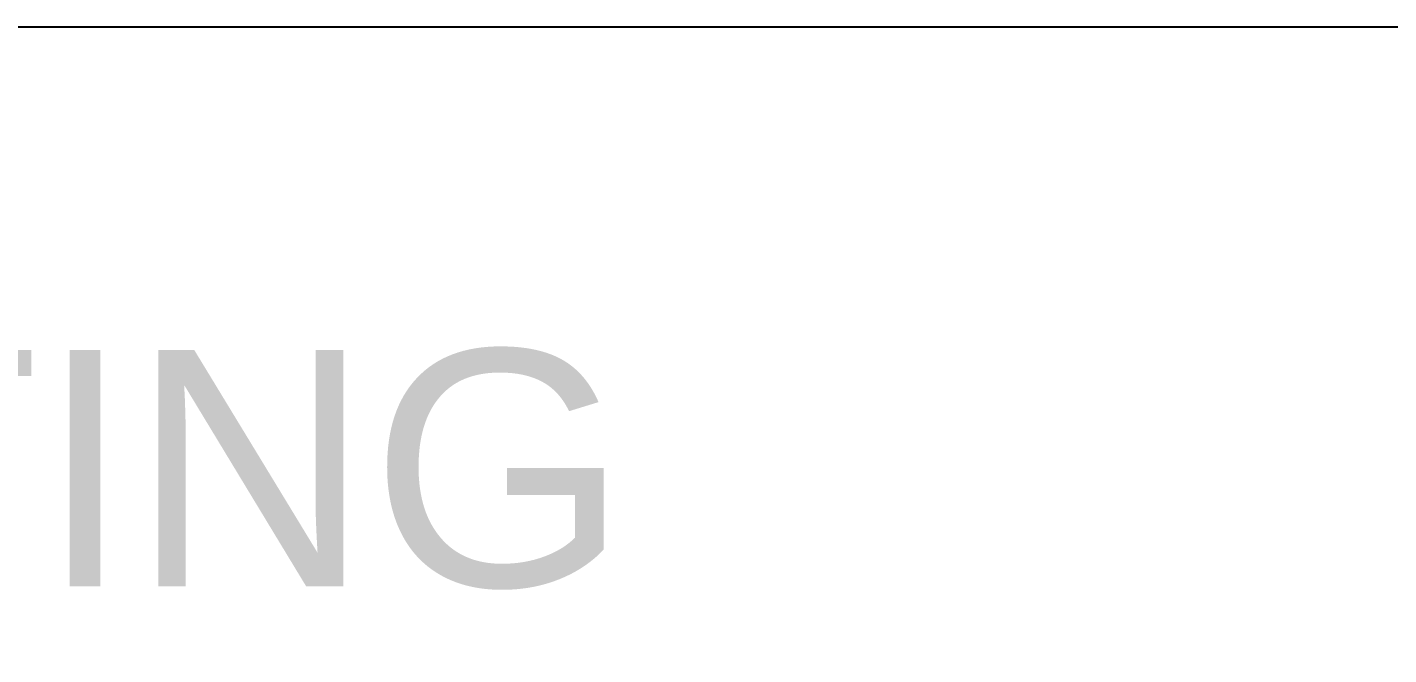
# Model space of a CAD drawing. Header units: inches. Extents: x 0 to 841, y 0 to 594.
# Drawn here: x 780.31 to 794.69, y 52.28 to 58.91 of the extents above; entities that cross this region are included whole.
import ezdxf

# ---------------------------------------------------------------- set-up
doc = ezdxf.new("R2010")
doc.units = ezdxf.units.IN
doc.header["$MEASUREMENT"] = 0
doc.layers.add('BG Border', color=7, linetype='Continuous')
doc.layers.add('FRAME', color=7, linetype='Continuous')
doc.styles.add('Arial', font='arial.ttf')

msp = doc.modelspace()

# ---------------------------------------------------------------- linework, layer by layer
at = {"layer": 'BG Border', "color": 7, "linetype": 'Continuous', "lineweight": 25}
msp.add_line((827.000006, 58.910071), (677.000006, 58.910071), dxfattribs=at)

# ---------------------------------------------------------------- texts
at = {"layer": 'FRAME', "color": 2, "style": 'Arial', "width": 1.0028}
msp.add_text('GT_ISOMETRIC DRAWING_INTERCONNECTING', height=2.5, dxfattribs=at).set_placement((706.5, 53))

doc.saveas('drawing.dxf')
